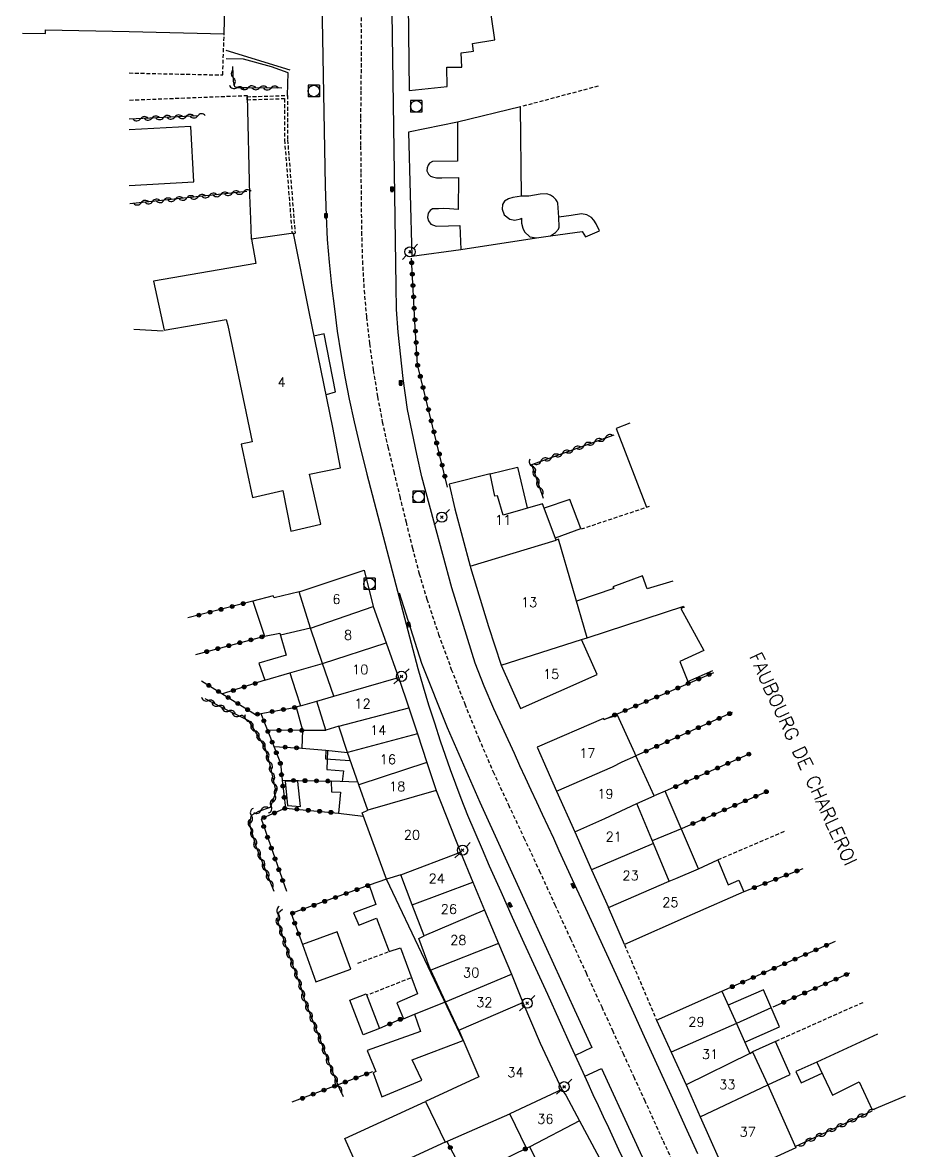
# Model space of a CAD drawing. Header units: millimetres. Extents: x 146997 to 148001, y 141998 to 143001.
# Drawn here: x 147000 to 147115.9, y 142498.5 to 142646.7 of the extents above; entities that cross this region are included whole.
import ezdxf
from ezdxf.enums import TextEntityAlignment as Align

# ---------------------------------------------------------------- set-up
doc = ezdxf.new("R2010")
doc.units = ezdxf.units.MM
doc.linetypes.add('DASHED', pattern=[0.75, 0.5, -0.25])
doc.layers.get('0').update_dxf_attribs({"linetype": 'CONTINUOUS'})
for name, color, linetype in [('W0001', 6, 'DASHED'), ('W0006', 2, 'CONTINUOUS'), ('W0010', 4, 'CONTINUOUS'), ('W0014', 7, 'CONTINUOUS'), ('W0101', 7, 'CONTINUOUS'), ('W0104', 1, 'CONTINUOUS'), ('W0105', 7, 'CONTINUOUS'), ('W0112', 1, 'DASHED'), ('W0132', 7, 'CONTINUOUS'), ('W0310', 3, 'CONTINUOUS'), ('W0323', 7, 'CONTINUOUS'), ('W0330', 7, 'CONTINUOUS'), ('W0401', 7, 'CONTINUOUS'), ('W0420', 7, 'CONTINUOUS'), ('W0473', 7, 'CONTINUOUS'), ('W0989', 7, 'CONTINUOUS'), ('W0991', 7, 'CONTINUOUS'), ('W1102', 7, 'CONTINUOUS')]:
    doc.layers.add(name, color=color, linetype=linetype)
doc.styles.get("Standard").update_dxf_attribs({"font": 'romans.shx', "width": 0.85})

# ---------------------------------------------------------------- blocks, each defined once
blk = doc.blocks.new('T473')
for p, q in [((-0.166667, 0.166667), (0.166667, -0.166667)), ((-0.166667, -0.166667), (0.166667, 0.166667)), ((0.500001, 0.500001), (1.000002, 1.000002)), ((-1.000002, -1.000002), (-0.500001, -0.500001))]:
    blk.add_line(p, q)
blk.add_ellipse((0, 0), major_axis=(0.471405, 0.471405), ratio=1, start_param=5.4977871438, end_param=11.780972451)
blk = doc.blocks.new('T401')
for p, q in [((-0.3, 0.3), (0, 0.3)), ((-0.3, -0.25), (-0.3, 0.3)), ((-0.3, 0.15), (0, 0.15)), ((-0.3, 0), (0, 0)), ((0, 0.3), (0, -0.25)), ((-0.3, -0.15), (0, -0.15)), ((-0.3, -0.25), (-0.3, -0.3)), ((-0.3, -0.3), (0, -0.3)), ((0, -0.3), (0, -0.25))]:
    blk.add_line(p, q)
blk = doc.blocks.new('T420')
for p, q in [((0.75, 0.75), (-0.75, 0.75)), ((-0.75, 0.75), (-0.75, -0.75)), ((0.75, 0.75), (0.75, -0.75)), ((0.75, -0.75), (-0.75, -0.75))]:
    blk.add_line(p, q)
blk.add_ellipse((0, 0), major_axis=(-0.53, 0.53), ratio=1, start_param=3.926991, end_param=10.210176)
blk = doc.blocks.new('t323o')
at = {"color": 0, "linetype": 'Continuous'}
for radius in [0.25, 0.15]:
    blk.add_circle((0, 0), radius, dxfattribs=at)
blk = doc.blocks.new('t310o')
at = {"color": 0, "linetype": 'Continuous'}
for centre, start, end in [((-0.5, 0.38), 216.8699, 323.1304), ((0.5, -0.37), 36.8699, 143.1303)]:
    blk.add_arc(centre, 0.625, start, end, dxfattribs=at)

msp = doc.modelspace()

# ---------------------------------------------------------------- linework, layer by layer
at = {"layer": 'W0001'}
msp.add_lwpolyline([(147044.48, 142651.87), (147044.43, 142646.59), (147044.45, 142641.31), (147044.4, 142637.7), (147044.38, 142634.09), (147044.38, 142630.48), (147044.42, 142626.87), (147044.45, 142623.03), (147044.5, 142619.19), (147044.61, 142615.35), (147044.83, 142611.52), (147045.15, 142608.01), (147045.55, 142604.51), (147046.04, 142601.02), (147046.61, 142597.54), (147047.23, 142594.24), (147047.95, 142590.97), (147048.73, 142587.71), (147049.52, 142584.45), (147050.34, 142581.06), (147051.18, 142577.67), (147052.08, 142574.3), (147053.08, 142570.95), (147054.62, 142566.33), (147056.29, 142561.74), (147058.05, 142557.2), (147059.89, 142552.68), (147061.78, 142548.3), (147063.78, 142543.96), (147065.82, 142539.63), (147067.84, 142535.3), (147069.88, 142530.83), (147071.93, 142526.35), (147073.98, 142521.87), (147076.03, 142517.4), (147077.43, 142514.34), (147078.83, 142511.29), (147080.23, 142508.23), (147081.64, 142505.18), (147084.09, 142499.8), (147086.54, 142494.42)], dxfattribs=at)
at = {"layer": 'W0006'}
for points in [[(147049.45, 142571.8), (147052.36, 142562.54), (147055.73, 142554.09), (147060.05, 142544.29), (147066.05, 142531.13), (147072.44, 142517.01), (147074.75, 142512.06), (147072.55, 142511.01)], [(147073.8, 142508.29), (147076.01, 142509.31), (147084.13, 142491.61), (147082, 142490.6)]]:
    msp.add_lwpolyline(points, dxfattribs=at)
at = {"layer": 'W0010'}
for points in [[(147026.67, 142643.05), (147035.1, 142640.47)], [(147034.8, 142637.12), (147034.88, 142640.11), (147032.69, 142640.87), (147029.01, 142641.9), (147026.73, 142641.93)]]:
    msp.add_lwpolyline(points, dxfattribs=at)
at = {"layer": 'W0014'}
for points in [[(147039.02, 142664.09), (147039.71, 142625.23), (147039.84, 142621.25), (147040, 142618.2), (147040.25, 142615.2), (147040.57, 142612.17), (147040.94, 142609.09), (147041.32, 142606.16), (147041.8, 142603.18), (147042.3, 142600.14), (147042.89, 142597.24), (147043.52, 142594.26), (147044.23, 142591.29), (147045.19, 142587.36), (147049.7, 142570.18), (147051.89, 142561.85), (147052.59, 142559.46), (147053.31, 142557.08), (147054.06, 142554.71), (147054.83, 142552.35), (147055.47, 142550.45), (147056.14, 142548.57), (147056.82, 142546.69), (147057.54, 142544.82), (147058.43, 142542.58), (147059.36, 142540.35), (147060.32, 142538.14), (147061.28, 142535.92), (147062.77, 142532.55), (147064.29, 142529.19), (147065.82, 142525.84), (147067.35, 142522.48), (147068.9, 142519.06), (147070.44, 142515.65), (147072, 142512.23), (147073.56, 142508.82), (147074.22, 142507.37), (147074.89, 142505.91), (147075.56, 142504.46), (147076.23, 142503.02), (147076.91, 142501.57), (147077.58, 142500.12), (147078.25, 142498.67), (147078.92, 142497.22)], [(147088.65, 142498.12), (147087.25, 142501.19), (147085.85, 142504.27), (147084.46, 142507.34), (147083.06, 142510.42), (147081.67, 142513.49), (147080.27, 142516.56), (147078.87, 142519.64), (147077.47, 142522.71), (147075.72, 142526.51), (147073.97, 142530.31), (147072.22, 142534.11), (147070.47, 142537.91), (147069.73, 142539.51), (147068.99, 142541.1), (147068.24, 142542.69), (147067.5, 142544.28), (147066.76, 142545.88), (147066.02, 142547.47), (147065.29, 142549.07), (147064.57, 142550.67), (147063.23, 142553.62), (147061.89, 142556.57), (147060.6, 142559.54), (147059.41, 142562.55), (147056.34, 142572.45), (147054, 142581.2), (147052.41, 142587.04), (147051.77, 142590), (147050.53, 142595.85), (147049.97, 142599.96), (147049.29, 142606.03), (147049.11, 142608.99), (147049.04, 142612.05), (147048.31, 142662.96)]]:
    msp.add_lwpolyline(points, dxfattribs=at)
at = {"layer": 'W0101'}
for points in [[(147056.77, 142665.17), (147050.43, 142664.36), (147050.58, 142652.97), (147050.75, 142637.77), (147055.76, 142638.28), (147055.71, 142640.83), (147057.68, 142640.85), (147057.57, 142642.73), (147059.21, 142642.94), (147059.06, 142643.94), (147062, 142644.44), (147060.74, 142653.23), (147058.97, 142656.43)], [(147014, 142645.5), (147026.46, 142645.22), (147026.73, 142656.25)], [(147000, 142645.31), (147003, 142645.24), (147003.02, 142645.75), (147014, 142645.5)], [(147070.06, 142578.72), (147068.27, 142583.5), (147063.08, 142582.01), (147062.35, 142584.55), (147062, 142584.49), (147061.39, 142587.4), (147056, 142586.06), (147056.73, 142582.81), (147058.76, 142575.29)], [(147073.4, 142565.67), (147074.14, 142565.9), (147070.37, 142578.83), (147070.06, 142578.72)], [(147058.76, 142575.29), (147058.81, 142575.11), (147061.18, 142567.36), (147062.84, 142562.27)], [(147037.79, 142567.14), (147036.31, 142571.91), (147044.83, 142574.77)], [(147044.83, 142574.77), (147046.05, 142569.99)], [(147046.05, 142569.99), (147047.74, 142565.21)], [(147039.38, 142562.5), (147037.79, 142567.14)], [(147047.74, 142565.21), (147049.35, 142560.68)], [(147062.84, 142562.27), (147065.39, 142556.58), (147075.45, 142561.06), (147073.4, 142565.67)], [(147040.85, 142558.23), (147039.38, 142562.5)], [(147049.35, 142560.68), (147049.39, 142560.58), (147050.7, 142556.68)], [(147041.54, 142554.26), (147039.81, 142553.77), (147038.65, 142557.56), (147040.85, 142558.23)], [(147050.7, 142556.68), (147051.85, 142553.25)], [(147080.51, 142550.39), (147080.39, 142550.73), (147078.12, 142555.73), (147076.37, 142555.15), (147076.26, 142555.29), (147067.57, 142551.54)], [(147042.66, 142550.84), (147041.54, 142554.26)], [(147051.85, 142553.25), (147053.09, 142549.49)], [(147067.57, 142551.54), (147070.1, 142545.74)], [(147044.15, 142546.58), (147042.66, 142550.84)], [(147080.66, 142544.12), (147082.9, 142545.13), (147080.51, 142550.39)], [(147053.09, 142549.49), (147054.29, 142545.82)], [(147045.34, 142543.23), (147044.15, 142546.58)], [(147054.29, 142545.82), (147057.51, 142537.73)], [(147070.1, 142545.74), (147072.5, 142540.38)], [(147082.84, 142538.88), (147080.66, 142544.12)], [(147049.66, 142534.76), (147047.79, 142534.18), (147044.58, 142542.88), (147045.34, 142543.23)], [(147072.5, 142540.38), (147074.7, 142535.42)], [(147084.91, 142533.91), (147082.84, 142538.88)], [(147057.51, 142537.73), (147059.11, 142533.78)], [(147084.91, 142533.91), (147085.77, 142534.28), (147088.72, 142535.52), (147091.29, 142536.72), (147092.63, 142533.44), (147094.05, 142534.04), (147094.69, 142532.52), (147087.91, 142529.55), (147079.01, 142525.6), (147076.92, 142530.45)], [(147074.7, 142535.42), (147076.92, 142530.45)], [(147051.14, 142530.81), (147049.66, 142534.76)], [(147059.11, 142533.78), (147060.65, 142530.13)], [(147052.72, 142526.72), (147051.14, 142530.81)], [(147060.65, 142530.13), (147062.5, 142525.75)], [(147053.58, 142522.22), (147053.51, 142522.38), (147052.02, 142526.39), (147052.72, 142526.72)], [(147062.5, 142525.75), (147064.17, 142521.69)], [(147055.52, 142518.08), (147053.58, 142522.22)], [(147064.17, 142521.69), (147065.7, 142517.97)], [(147083.23, 142515.67), (147091.81, 142519.45), (147093.71, 142515.22)], [(147057.27, 142514.33), (147055.52, 142518.08)], [(147065.7, 142517.97), (147067.97, 142512.65), (147070.8, 142506.55)], [(147057.27, 142514.33), (147059.9, 142508.23), (147052.91, 142504.98), (147055.49, 142499.65), (147063.95, 142503.38)], [(147083.23, 142515.67), (147085.15, 142511.44)], [(147093.71, 142515.22), (147095.48, 142511.3)], [(147085.15, 142511.44), (147087.1, 142507.16)], [(147095.48, 142511.3), (147095.85, 142511.49), (147097.86, 142507.15)], [(147087.1, 142507.16), (147088.94, 142502.95)], [(147097.86, 142507.15), (147101.52, 142498.91), (147092.61, 142494.83)], [(147070.8, 142506.55), (147071.31, 142505.79), (147073.12, 142502.44)], [(147066.59, 142499.03), (147066.18, 142498.83), (147063.95, 142503.38)], [(147073.12, 142502.44), (147076.07, 142496.95), (147076.18, 142496.73)], [(147088.94, 142502.95), (147092.61, 142494.83)], [(147069.34, 142493.34), (147066.59, 142499.03)]]:
    msp.add_lwpolyline(points, dxfattribs=at)
msp.add_lwpolyline([(147030.06, 142618.23), (147030.64, 142615.03), (147017.21, 142612.73), (147018.58, 142606.28), (147026.75, 142607.67), (147026.94, 142606.92), (147030.15, 142591.63), (147028.68, 142591.32), (147030.19, 142584.32), (147034.17, 142585.24), (147035.24, 142579.9), (147039.14, 142580.82), (147038.02, 142585.86), (147037.69, 142587.38), (147041.76, 142588.23), (147040.72, 142593.52), (147037.62, 142608.7), (147035.55, 142619.02)], close=True, dxfattribs=at)
at = {"layer": 'W0104'}
for points in [[(147029.84, 142624.04), (147029.54, 142637.07)], [(147014.01, 142625.3), (147022.48, 142625.77), (147022.08, 142633.04), (147014, 142632.59)], [(147030.06, 142618.23), (147029.98, 142620.89), (147029.84, 142624.04)], [(147079.72, 142594.08), (147077.95, 142593.37)], [(147077.95, 142593.37), (147081.93, 142583.04), (147082.32, 142583.18)], [(147061.39, 142587.4), (147064.99, 142588.3), (147066.25, 142582.94)], [(147069.96, 142579), (147073.28, 142580.26), (147071.85, 142584.04), (147068.5, 142582.89)], [(147085.35, 142573.32), (147082.02, 142572.3), (147081.4, 142574.01), (147077.5, 142572.58), (147077.61, 142572.36), (147072.74, 142570.71)], [(147036.31, 142571.91), (147033.03, 142571.14), (147032.92, 142571.41), (147030.24, 142570.7), (147031.76, 142566.1), (147033.76, 142566.5), (147034.61, 142563.6), (147031.02, 142562.54), (147031.79, 142560.3), (147035.1, 142561.29), (147035.82, 142558.95), (147036.5, 142556.93), (147035.91, 142556.76), (147036.77, 142553.73), (147036.65, 142551.39), (147039.81, 142551.12), (147039.76, 142549.97), (147043.03, 142549.78)], [(147074.14, 142565.9), (147086.83, 142570.04)], [(147086.89, 142569.91), (147086.4, 142569.75), (147089.42, 142564.21), (147086.27, 142562.78), (147087.33, 142560.16)], [(147037.79, 142567.14), (147033.85, 142566.21)], [(147035.1, 142561.29), (147039.38, 142562.5)], [(147087.33, 142560.16), (147090.64, 142561.61)], [(147036.5, 142556.93), (147038.65, 142557.56)], [(147036.77, 142553.73), (147039.81, 142553.77)], [(147039.81, 142551.12), (147042.66, 142550.84)], [(147040.04, 142551.1), (147039.94, 142548.57), (147042.13, 142548.39), (147041.97, 142547.01)], [(147044.03, 142546.93), (147040.53, 142547.06), (147040.55, 142545.67), (147041.73, 142545.6), (147041.49, 142542.86), (147044.73, 142542.45)], [(147088.72, 142535.52), (147084.38, 142545.74), (147082.9, 142545.13)], [(147082.69, 142539.25), (147086.64, 142540.89)], [(147047.79, 142534.18), (147045.5, 142533.4), (147046.39, 142530.85), (147043.44, 142529.77), (147044.14, 142528.12), (147046.47, 142529.04), (147048.13, 142524.66), (147049.62, 142525.14), (147051.87, 142519.1), (147049.14, 142517.95), (147050.02, 142515.83), (147051.46, 142516.45), (147052.24, 142514.17), (147045.24, 142511.66), (147046.37, 142508.92), (147046.04, 142508.73), (147047.15, 142505.6), (147052.4, 142507.78), (147051.17, 142510.46), (147057.84, 142513)], [(147057.84, 142513), (147047.79, 142534.18)], [(147094.82, 142512.76), (147099.36, 142514.77), (147097.26, 142519.65), (147092.63, 142517.62)], [(147051.46, 142516.45), (147055.52, 142518.08)], [(147098.28, 142517.27), (147093.71, 142515.22)], [(147097.86, 142507.15), (147100.76, 142508.52), (147098.85, 142512.84), (147095.85, 142511.49)], [(147112.25, 142513.81), (147104.29, 142510.16), (147106.32, 142505.83), (147109.82, 142507.54), (147111.53, 142503.87), (147115.91, 142505.71)], [(147104.29, 142510.16), (147101.51, 142508.92), (147102.24, 142507.43), (147104.97, 142508.7)], [(147055.49, 142499.65), (147044.75, 142494.71), (147043.81, 142494.23), (147037.15, 142491.16), (147035.83, 142494.1), (147043.44, 142497.59), (147042.32, 142500.11), (147052.91, 142504.98)]]:
    msp.add_lwpolyline(points, dxfattribs=at)
for points in [[(147036.49, 142543.73), (147036.12, 142547), (147034.48, 142547.05), (147034.77, 142543.87)], [(147036.73, 142525.59), (147038.52, 142520.69), (147043.1, 142522.36), (147041.3, 142527.26)], [(147045.1, 142519.11), (147046.85, 142514.55), (147044.71, 142513.72), (147042.95, 142518.28)]]:
    msp.add_lwpolyline(points, close=True, dxfattribs=at)
at = {"layer": 'W0105'}
msp.add_lwpolyline([(147039.91, 142597.84), (147041.09, 142598.17), (147039.59, 142605.81), (147038.25, 142605.52)], dxfattribs=at)
at = {"layer": 'W0112'}
for points in [[(147014, 142640.07), (147026.28, 142639.81), (147026.46, 142645.22)], [(147075.58, 142638.34), (147065.38, 142635.62)], [(147029.54, 142637.07), (147014, 142636.47)], [(147029.45, 142636.95), (147034.8, 142637.12), (147034.79, 142631.28), (147035.78, 142619.01)], [(147029.45, 142636.95), (147029.46, 142636.56)], [(147029.46, 142636.56), (147034.39, 142636.71), (147034.39, 142631.27), (147035.38, 142618.97)], [(147035.38, 142618.97), (147035.78, 142619.01)], [(147073.36, 142580.18), (147081.93, 142583.04)], [(147091.29, 142536.72), (147100.17, 142540.54)], [(147044.03, 142523.13), (147048.13, 142524.66)], [(147079.01, 142525.6), (147083.23, 142515.67)], [(147050.92, 142521.18), (147045.23, 142518.94)], [(147098.93, 142512.92), (147110.35, 142518)]]:
    msp.add_lwpolyline(points, dxfattribs=at)
at = {"layer": 'W0132'}
for points in [[(147051.09, 142616.01), (147057.55, 142616.88), (147067.49, 142618.42), (147069.32, 142618.68), (147073.45, 142619.23), (147073.9, 142618.55), (147075.76, 142619.34), (147075.31, 142620.27), (147075, 142620.73), (147074.69, 142621.08), (147074.07, 142621.44), (147073.39, 142621.55), (147072.03, 142621.37), (147070.41, 142621.12), (147070.26, 142622.97), (147070.18, 142623.21), (147070.03, 142623.47), (147069.7, 142623.76), (147069.31, 142624.03), (147068.83, 142624.2), (147067.97, 142624.15), (147066.46, 142623.89), (147065.52, 142623.87), (147065.38, 142635.62), (147057.11, 142633.61), (147050.67, 142632.28)], [(147057.11, 142633.61), (147057.11, 142628.48), (147053.84, 142628.45), (147053.42, 142628.24), (147053.23, 142627.97), (147053.11, 142627.62), (147053.08, 142627.2), (147053.29, 142626.8), (147053.55, 142626.53), (147053.84, 142626.42), (147054.36, 142626.28), (147055.03, 142626.29), (147057.22, 142626.33), (147057.21, 142622.16), (147056.07, 142622.24), (147055.24, 142622.25), (147054.62, 142622.24), (147054.12, 142622.24), (147053.8, 142622.21), (147053.51, 142621.99), (147053.25, 142621.65), (147053.17, 142621.07), (147053.28, 142620.66), (147053.58, 142620.21), (147054.3, 142619.94), (147055.91, 142620.01), (147057.4, 142620.05), (147057.55, 142616.88)], [(147050.67, 142632.28), (147051.09, 142616.01)], [(147065.52, 142623.87), (147064.38, 142623.71), (147063.79, 142623.56), (147063.29, 142623.24), (147063, 142622.81), (147062.95, 142622.18), (147063.24, 142621.43), (147063.95, 142620.87), (147064.63, 142620.75), (147065.36, 142620.92), (147065.52, 142620.98), (147065.52, 142620.35), (147065.67, 142619.69), (147065.88, 142619.19), (147066.58, 142618.55), (147067.49, 142618.42)], [(147069.32, 142618.68), (147069.98, 142619.11), (147070.38, 142619.55), (147070.45, 142619.81), (147070.41, 142621.12)]]:
    msp.add_lwpolyline(points, dxfattribs=at)
at = {"layer": 'W0310'}
for points in [[(147034.02, 142638.09), (147029.55, 142638.14), (147028.24, 142638.11), (147027.88, 142638.23), (147027.7, 142638.95), (147027.62, 142640.94)], [(147023.07, 142634.44), (147014, 142634)], [(147029.44, 142624.49), (147014.09, 142622.89)], [(147068.39, 142584.16), (147066.86, 142588.64), (147077.68, 142592.55)], [(147033.02, 142532.58), (147030.67, 142538.49), (147029.91, 142541.01), (147029.85, 142541.56), (147030.07, 142542.59), (147031.01, 142543.13), (147032.57, 142543.65), (147033.3, 142545.64), (147032.52, 142549.2), (147031.79, 142551.55), (147029.69, 142554.99), (147026.15, 142556.73), (147023.98, 142557.86)], [(147034.14, 142530.18), (147033.59, 142529.78), (147033.49, 142528.71), (147034.72, 142524.83), (147036.45, 142520.24), (147037.03, 142518.27), (147038.85, 142513.63), (147040.33, 142509.71), (147041.57, 142506.72), (147042.09, 142505.65)], [(147111.48, 142503.72), (147101.41, 142499.01)]]:
    msp.add_lwpolyline(points, dxfattribs=at)
at = {"layer": 'W0323'}
for points in [[(147055.79, 142585.65), (147051.85, 142601.76), (147051.56, 142606.63), (147051.05, 142615.73)], [(147030.24, 142570.7), (147021.7, 142568.49)], [(147022.73, 142563.68), (147031.76, 142566.1)], [(147023.47, 142560.25), (147030.58, 142555.8), (147031.29, 142555.96), (147033.85, 142549.4), (147034.08, 142547.17), (147034.52, 142543.51), (147031.31, 142542.11), (147034.64, 142532.6)], [(147031.79, 142560.3), (147026.25, 142558.51)], [(147076.37, 142555.15), (147090.77, 142561.33)], [(147031.29, 142555.96), (147035.91, 142556.76)], [(147093.15, 142556.06), (147080.51, 142550.39)], [(147036.77, 142553.73), (147032.16, 142553.72)], [(147032.99, 142551.6), (147036.65, 142551.39)], [(147095.57, 142550.7), (147084.38, 142545.74)], [(147034.08, 142547.17), (147040.53, 142547.06)], [(147086.64, 142540.89), (147097.81, 142545.75)], [(147034.52, 142543.51), (147041.49, 142542.86)], [(147102.42, 142535.56), (147094.69, 142532.52)], [(147045.5, 142533.4), (147035.28, 142529.66), (147036.73, 142525.59)], [(147091.81, 142519.45), (147106.73, 142526.02)], [(147098.56, 142517.4), (147108.61, 142521.86)], [(147049.82, 142515.87), (147046.85, 142514.55)], [(147045.93, 142508.89), (147035.36, 142504.87)], [(147058.26, 142494.95), (147055.72, 142499.75)], [(147066.39, 142498.93), (147055.22, 142493.46)]]:
    msp.add_lwpolyline(points, dxfattribs=at)
at = {"layer": 'W0330'}
msp.add_lwpolyline([(147018.46, 142606.18), (147014.6, 142606.38)], dxfattribs=at)
at = {"layer": 'W1102'}
for points in [[(147058.76, 142575.29), (147070.06, 142578.72)], [(147037.79, 142567.14), (147046.05, 142569.99)], [(147039.38, 142562.5), (147047.74, 142565.21)], [(147062.84, 142562.27), (147073.4, 142565.67)], [(147040.85, 142558.23), (147049.35, 142560.68)], [(147041.54, 142554.26), (147050.7, 142556.68)], [(147051.85, 142553.25), (147042.66, 142550.84)], [(147070.1, 142545.74), (147077.46, 142548.95), (147078.74, 142549.61), (147080.51, 142550.39)], [(147053.09, 142549.49), (147044.15, 142546.58)], [(147054.29, 142545.82), (147045.34, 142543.23)], [(147072.5, 142540.38), (147076.44, 142542.15), (147080.66, 142544.12)], [(147082.84, 142538.88), (147074.7, 142535.42)], [(147049.66, 142534.76), (147057.51, 142537.73)], [(147051.14, 142530.81), (147059.11, 142533.78)], [(147076.92, 142530.45), (147084.91, 142533.91)], [(147060.65, 142530.13), (147052.72, 142526.72)], [(147062.5, 142525.75), (147053.58, 142522.22)], [(147055.52, 142518.08), (147064.17, 142521.69)], [(147057.27, 142514.33), (147065.7, 142517.97)], [(147093.71, 142515.22), (147085.15, 142511.44)], [(147095.48, 142511.3), (147087.1, 142507.16)], [(147088.94, 142502.95), (147097.86, 142507.15)], [(147070.8, 142506.55), (147063.95, 142503.38)], [(147073.12, 142502.44), (147066.59, 142499.03)]]:
    msp.add_lwpolyline(points, dxfattribs=at)

# ---------------------------------------------------------------- block references
at = {"layer": 'W0310'}
for p, rotation in [((147027.68, 142639.45), 92.23787473710094), ((147028.12, 142638.15), 162.1304516983847), ((147029.62, 142638.14), 179.3338000298646), ((147031.12, 142638.12), 179.3338000298646), ((147032.62, 142638.1), 179.3338000298646), ((147015.5, 142634.07), 182.7740669411128), ((147017, 142634.15), 182.7740669411128), ((147018.49, 142634.22), 182.7740669411128), ((147019.99, 142634.29), 182.7740669411128), ((147021.49, 142634.36), 182.7740669411128), ((147022.99, 142634.44), 182.7740669411128), ((147020.06, 142623.51), 185.9592903951195), ((147021.55, 142623.66), 185.9592903951195), ((147023.04, 142623.82), 185.9592903951195), ((147024.53, 142623.98), 185.9592903951195), ((147026.02, 142624.13), 185.9592903951195), ((147027.51, 142624.29), 185.9592903951195), ((147029.01, 142624.44), 185.9592903951195), ((147015.58, 142623.04), 185.9592903951195), ((147017.07, 142623.2), 185.9592903951195), ((147018.56, 142623.35), 185.9592903951195), ((147073.7, 142591.11), 19.86861981331497), ((147075.11, 142591.62), 19.86861981331497), ((147076.52, 142592.13), 19.86861981331497), ((147069.46, 142589.58), 19.86861981331497), ((147070.87, 142590.09), 19.86861981331497), ((147072.29, 142590.6), 19.86861981331497), ((147066.94, 142588.42), 108.8981437375686), ((147068.05, 142589.07), 19.86861981331497), ((147067.42, 142587), 108.8981437375686), ((147067.91, 142585.58), 108.8981437375686), ((147024.4, 142557.64), 152.3944626755691), ((147025.73, 142556.95), 152.3944626755691), ((147027.07, 142556.27), 153.8112490643396), ((147028.42, 142555.61), 153.8112490643396), ((147029.73, 142554.92), 121.3931496679959), ((147030.52, 142553.64), 121.3931496679959), ((147031.3, 142552.36), 121.3931496679959), ((147031.95, 142551.02), 107.1900648080368), ((147032.4, 142549.59), 107.1900648080368), ((147032.75, 142548.13), 102.383755412495), ((147033.07, 142546.67), 102.383755412495), ((147033.14, 142545.22), 69.99382568843487), ((147032.63, 142543.81), 69.99382568843487), ((147030.05, 142542.5), 77.9432374660922), ((147031.31, 142543.23), 18.28134120334075), ((147029.91, 142541.02), 96.80131482406459), ((147030.34, 142539.59), 106.7720786945674), ((147030.8, 142538.16), 111.6641222172955), ((147031.36, 142536.77), 111.6641222172955), ((147031.91, 142535.37), 111.6641222172955), ((147032.46, 142533.98), 111.6641222172955), ((147033.58, 142529.58), 264.766949069449), ((147033.68, 142528.11), 287.5439509868418), ((147034.13, 142526.68), 287.5439509868418), ((147034.59, 142525.25), 287.5439509868418), ((147035.09, 142523.84), 290.6942356513223), ((147035.62, 142522.44), 290.6942356513223), ((147036.15, 142521.04), 290.6942356513223), ((147036.64, 142519.62), 286.2133816899031), ((147037.06, 142518.18), 291.4431555963486), ((147037.61, 142516.78), 291.4431555963486), ((147038.16, 142515.39), 291.4431555963486), ((147038.71, 142513.99), 291.4431555963486), ((147039.24, 142512.59), 290.7096614196553), ((147039.77, 142511.19), 290.7096614196553), ((147040.3, 142509.78), 290.7096614196553), ((147040.88, 142508.4), 292.4986200772142), ((147041.45, 142507.01), 292.4986200772142), ((147110.92, 142503.46), 205.1028707261545), ((147108.21, 142502.19), 205.1028707261545), ((147109.56, 142502.83), 205.1028707261545), ((147104.13, 142500.28), 205.1028707261545), ((147105.49, 142500.92), 205.1028707261545), ((147106.85, 142501.55), 205.1028707261545), ((147102.77, 142499.65), 205.1028707261545)]:
    msp.add_blockref('t310o', p, dxfattribs=dict(at, rotation=rotation))
at = {"layer": 'W0323'}
for p, rotation in [((147051.09, 142615.15), 93.19307238086331), ((147051.17, 142613.65), 93.19307238086331), ((147051.25, 142612.15), 93.19307238086331), ((147051.34, 142610.66), 93.19307238086331), ((147051.42, 142609.16), 93.19307238086331), ((147051.51, 142607.66), 93.19307238086331), ((147051.59, 142606.16), 93.3113288262996), ((147051.68, 142604.67), 93.3113288262996), ((147051.76, 142603.17), 93.3113288262996), ((147051.86, 142601.67), 103.761401466449), ((147052.22, 142600.22), 103.761401466449), ((147052.58, 142598.76), 103.761401466449), ((147052.94, 142597.3), 103.761401466449), ((147053.29, 142595.85), 103.761401466449), ((147053.65, 142594.39), 103.761401466449), ((147054.01, 142592.93), 103.761401466449), ((147054.36, 142591.47), 103.761401466449), ((147054.72, 142590.02), 103.761401466449), ((147055.08, 142588.56), 103.761401466449), ((147055.43, 142587.1), 103.761401466449), ((147028.96, 142570.37), 194.5343355557686), ((147023.15, 142568.86), 194.5343355557686), ((147024.61, 142569.24), 194.5343355557686), ((147026.06, 142569.62), 194.5343355557686), ((147027.51, 142569.99), 194.5343355557686), ((147031.43, 142566.01), 15.00086657385951), ((147025.63, 142564.46), 15.00086657385951), ((147027.08, 142564.85), 15.00086657385951), ((147028.53, 142565.24), 15.00086657385951), ((147029.98, 142565.62), 15.00086657385951), ((147024.18, 142564.07), 15.00086657385951), ((147030.53, 142559.89), 197.8469854083423), ((147087.39, 142559.89), 23.22464553223353), ((147088.77, 142560.48), 23.22464553223353), ((147090.15, 142561.07), 23.22464553223353), ((147024.45, 142559.63), 327.97584148674), ((147025.73, 142558.84), 327.97584148674), ((147027.67, 142558.97), 197.8469854083423), ((147029.1, 142559.43), 197.8469854083423), ((147084.64, 142558.7), 23.22464553223353), ((147086.02, 142559.29), 23.22464553223353), ((147027, 142558.04), 327.97584148674), ((147028.27, 142557.25), 327.97584148674), ((147080.5, 142556.93), 23.22464553223353), ((147081.88, 142557.52), 23.22464553223353), ((147083.26, 142558.11), 23.22464553223353), ((147029.54, 142556.45), 327.97584148674), ((147030.85, 142555.86), 12.39966642643778), ((147032.76, 142556.21), 9.819300638845357), ((147034.24, 142556.47), 9.819300638845357), ((147035.72, 142556.72), 9.819300638845357), ((147077.74, 142555.75), 23.22464553223353), ((147079.12, 142556.34), 23.22464553223353), ((147092.83, 142555.92), 204.1689632814394), ((147031.67, 142554.98), 291.3327118888482), ((147088.73, 142554.08), 204.1689632814394), ((147090.09, 142554.69), 204.1689632814394), ((147091.46, 142555.3), 204.1689632814394), ((147032.21, 142553.58), 291.3327118888482), ((147033.66, 142553.72), 180.0994501574921), ((147035.16, 142553.72), 180.0994501574921), ((147036.66, 142553.72), 180.0994501574921), ((147085.99, 142552.85), 204.1689632814394), ((147087.36, 142553.46), 204.1689632814394), ((147032.76, 142552.18), 291.3327118888482), ((147034.48, 142551.52), 356.7223926542301), ((147035.98, 142551.43), 356.7223926542301), ((147081.88, 142551), 204.1689632814394), ((147083.25, 142551.62), 204.1689632814394), ((147084.62, 142552.23), 204.1689632814394), ((147033.31, 142550.79), 291.3327118888482), ((147093.97, 142549.99), 203.9226490742015), ((147095.35, 142550.6), 203.9226490742015), ((147033.85, 142549.39), 275.8886087462845), ((147089.86, 142548.17), 203.9226490742015), ((147091.23, 142548.78), 203.9226490742015), ((147092.6, 142549.39), 203.9226490742015), ((147034, 142547.9), 275.8886087462845), ((147035.58, 142547.15), 359.0145351962789), ((147037.08, 142547.12), 359.0145351962789), ((147038.58, 142547.09), 359.0145351962789), ((147040.08, 142547.07), 359.0145351962789), ((147087.12, 142546.95), 203.9226490742015), ((147088.49, 142547.56), 203.9226490742015), ((147034.17, 142546.41), 276.9187092444121), ((147085.75, 142546.34), 203.9226490742015), ((147096.27, 142545.07), 23.5039488342763), ((147097.64, 142545.67), 23.5039488342763), ((147034.35, 142544.92), 276.9187092444121), ((147093.52, 142543.88), 23.5039488342763), ((147094.89, 142544.48), 23.5039488342763), ((147031.69, 142542.28), 203.5826018581471), ((147033.07, 142542.88), 203.5826018581471), ((147034.44, 142543.48), 203.5826018581471), ((147036.01, 142543.37), 354.67446647744), ((147037.51, 142543.23), 354.67446647744), ((147039, 142543.1), 354.67446647744), ((147040.49, 142542.96), 354.67446647744), ((147089.39, 142542.08), 23.5039488342763), ((147090.76, 142542.68), 23.5039488342763), ((147092.14, 142543.28), 23.5039488342763), ((147031.66, 142541.09), 289.3211640868553), ((147088.01, 142541.49), 23.5039488342763), ((147032.16, 142539.68), 289.3211640868553), ((147032.66, 142538.26), 289.3211640868553), ((147033.15, 142536.84), 289.3211640868553), ((147033.65, 142535.43), 289.3211640868553), ((147100.27, 142534.72), 201.4273930068917), ((147101.67, 142535.26), 201.4273930068917), ((147034.14, 142534.01), 289.3211640868553), ((147045.31, 142533.33), 200.0672451973396), ((147097.48, 142533.62), 201.4273930068917), ((147098.88, 142534.17), 201.4273930068917), ((147041.08, 142531.78), 200.0672451973396), ((147042.49, 142532.3), 200.0672451973396), ((147043.9, 142532.81), 200.0672451973396), ((147096.08, 142533.07), 201.4273930068917), ((147036.85, 142530.24), 200.0672451973396), ((147038.26, 142530.75), 200.0672451973396), ((147039.67, 142531.27), 200.0672451973396), ((147035.45, 142529.72), 200.0672451973396), ((147035.73, 142528.41), 289.5656397744823), ((147036.23, 142527), 289.5656397744823), ((147102.79, 142524.29), 23.76045544575677), ((147104.16, 142524.89), 23.76045544575677), ((147105.54, 142525.5), 23.76045544575677), ((147100.05, 142523.08), 23.76045544575677), ((147101.42, 142523.68), 23.76045544575677), ((147097.3, 142521.87), 23.76045544575677), ((147098.67, 142522.47), 23.76045544575677), ((147108.16, 142521.66), 23.90928047552252), ((147093.18, 142520.06), 23.76045544575677), ((147094.55, 142520.66), 23.76045544575677), ((147095.93, 142521.27), 23.76045544575677), ((147104.05, 142519.83), 23.90928047552252), ((147105.42, 142520.44), 23.90928047552252), ((147106.79, 142521.05), 23.90928047552252), ((147101.3, 142518.62), 23.90928047552252), ((147102.68, 142519.23), 23.90928047552252), ((147099.93, 142518.01), 23.90928047552252), ((147049.59, 142515.77), 204.0501655310478), ((147048.22, 142515.16), 204.0501655310478), ((147043.77, 142508.07), 200.8065885474398), ((147045.17, 142508.6), 200.8065885474398), ((147040.97, 142507), 200.8065885474398), ((147042.37, 142507.53), 200.8065885474398), ((147036.76, 142505.4), 200.8065885474398), ((147038.16, 142505.94), 200.8065885474398), ((147039.57, 142506.47), 200.8065885474398), ((147056.15, 142498.93), 117.8194339789356), ((147066, 142498.74), 206.1099400792064)]:
    msp.add_blockref('t323o', p, dxfattribs=dict(at, rotation=rotation))
at = {"layer": 'W0401'}
for p in [(147048.66, 142624.82), (147040, 142621.33), (147049.8, 142599.38)]:
    msp.add_blockref('T401', p, dxfattribs=at)
for p, rotation in [((147050.56, 142567.58), 195.0334189391602), ((147072.42, 142533.4), 24.78049002678387), ((147063.86, 142530.74), 204.3784154596799)]:
    msp.add_blockref('T401', p, dxfattribs=dict(at, rotation=rotation))
at = {"layer": 'W0420'}
for p in [(147038.25, 142637.7), (147051.69, 142635.69), (147051.98, 142584.39), (147045.54, 142572.96)]:
    msp.add_blockref('T420', p, dxfattribs=at)
at = {"layer": 'W0473'}
for p in [(147050.86, 142616.58), (147055.04, 142581.73), (147049.75, 142560.82), (147057.77, 142537.98), (147066.25, 142517.89), (147071.11, 142506.92)]:
    msp.add_blockref('T473', p, dxfattribs=at)

# ---------------------------------------------------------------- texts
at = {"layer": 'W0989'}
msp.add_text('FAUBOURG DE CHARLEROI  ', height=1.75, rotation=294.5898, dxfattribs=at).set_placement((147095.35, 142563.45))
at = {"layer": 'W0991'}
for s, p in [('4', (147034, 142599.46)), ('11', (147063.1, 142581.35)), ('6', (147041.21, 142570.95)), ('13', (147066.5, 142570.55)), ('8', (147042.74, 142566.25)), ('10', (147044.32, 142561.72)), ('15', (147069.39, 142561.12)), ('12', (147044.63, 142557.23)), ('14', (147046.7, 142553.75)), ('17', (147074.15, 142550.74)), ('16', (147047.96, 142549.92)), ('18', (147049.18, 142546.36)), ('19', (147076.52, 142545.39)), ('20', (147051.12, 142540.01)), ('21', (147077.62, 142539.77)), ('23', (147079.82, 142534.67)), ('24', (147054.38, 142534.26)), ('26', (147055.97, 142530.25)), ('25', (147085.05, 142531.15)), ('28', (147057.21, 142526.18)), ('30', (147058.9, 142521.91)), ('32', (147060.62, 142518.01)), ('29', (147088.47, 142515.45)), ('31', (147090.26, 142511.19)), ('34', (147064.71, 142508.81)), ('33', (147092.52, 142507.22)), ('36', (147068.64, 142502.69)), ('37', (147095.21, 142500.99))]:
    msp.add_text(s, height=1.25, dxfattribs=at).set_placement(p, align=Align.MIDDLE_CENTER)

doc.saveas('drawing.dxf')
